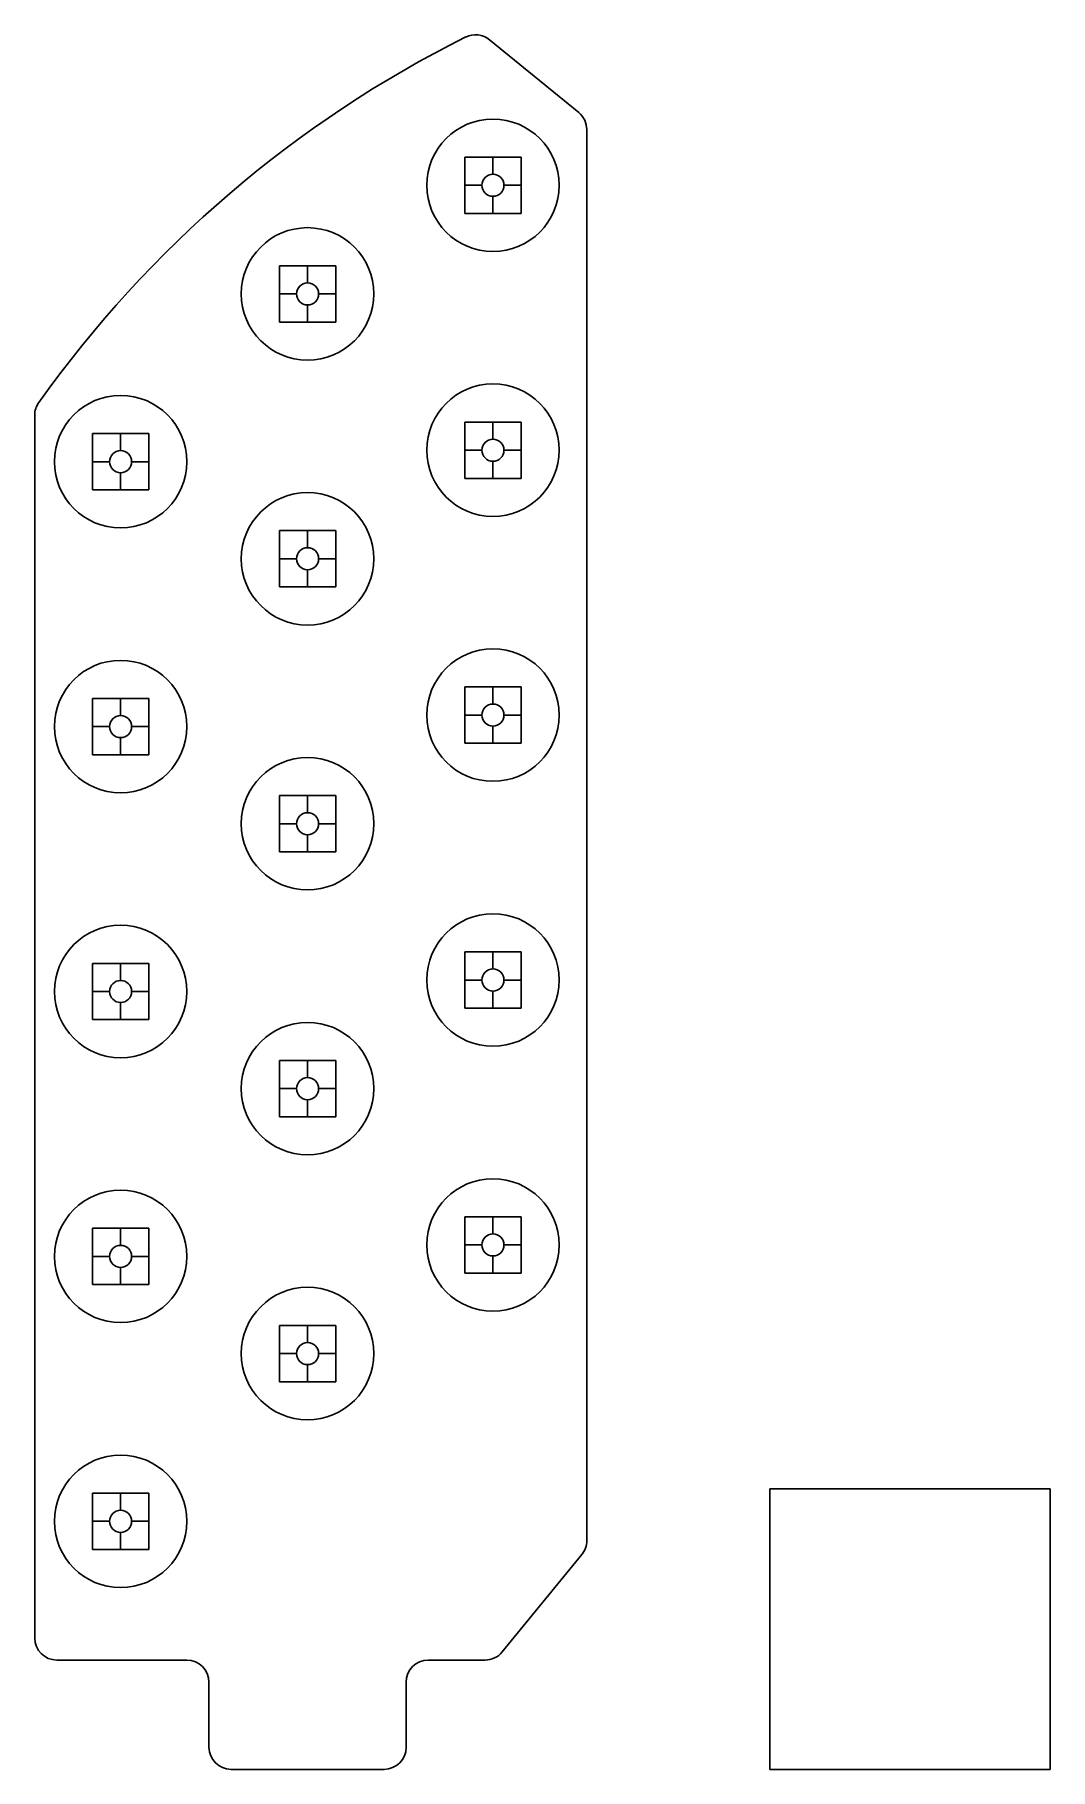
# Model space of a CAD drawing. Extents: x -50 to 42, y -15 to 142.
import ezdxf

# ---------------------------------------------------------------- set-up
doc = ezdxf.new("R2010")
doc.units = 0
doc.layers.add('DEFAULT', color=7, linetype='CONTINUOUS')

msp = doc.modelspace()

# ---------------------------------------------------------------- linework, layer by layer
at = {"layer": 'DEFAULT'}
for p, q in [((-8.81, 141.62), (-0.73, 135.01)), ((0, 133.47), (0, 5.64)), ((-5.95, 130.98), (-11.05, 130.98)), ((-5.95, 130.98), (-11.05, 130.98)), ((-11.05, 130.98), (-11.05, 125.88)), ((-11.05, 130.98), (-11.05, 125.88)), ((-5.95, 130.98), (-11.05, 130.98)), ((-11.05, 130.98), (-11.05, 125.88)), ((-8.5, 129.43), (-8.5, 130.98)), ((-8.5, 129.43), (-8.5, 130.98)), ((-5.95, 125.88), (-5.95, 130.98)), ((-5.95, 125.88), (-5.95, 130.98)), ((-5.95, 125.88), (-5.95, 130.98)), ((-11.05, 128.43), (-9.5, 128.43)), ((-11.05, 128.43), (-9.5, 128.43)), ((-8.5, 125.88), (-8.5, 127.43)), ((-8.5, 125.88), (-8.5, 127.43)), ((-7.5, 128.43), (-5.95, 128.43)), ((-7.5, 128.43), (-5.95, 128.43)), ((-11.05, 125.88), (-5.95, 125.88)), ((-11.05, 125.88), (-5.95, 125.88)), ((-11.05, 125.88), (-5.95, 125.88)), ((-22.74, 121.14), (-27.84, 121.14)), ((-22.74, 121.14), (-27.84, 121.14)), ((-27.84, 121.14), (-27.84, 116.04)), ((-27.84, 121.14), (-27.84, 116.04)), ((-22.74, 121.14), (-27.84, 121.14)), ((-27.84, 121.14), (-27.84, 116.04)), ((-25.29, 119.59), (-25.29, 121.14)), ((-25.29, 119.59), (-25.29, 121.14)), ((-22.74, 116.04), (-22.74, 121.14)), ((-22.74, 116.04), (-22.74, 121.14)), ((-22.74, 116.04), (-22.74, 121.14)), ((-27.84, 118.59), (-26.29, 118.59)), ((-27.84, 118.59), (-26.29, 118.59)), ((-24.29, 118.59), (-22.74, 118.59)), ((-24.29, 118.59), (-22.74, 118.59)), ((-25.29, 116.04), (-25.29, 117.59)), ((-25.29, 116.04), (-25.29, 117.59)), ((-27.84, 116.04), (-22.74, 116.04)), ((-27.84, 116.04), (-22.74, 116.04)), ((-27.84, 116.04), (-22.74, 116.04)), ((-50, -3.18), (-50, 107.59)), ((-5.95, 106.98), (-11.05, 106.98)), ((-5.95, 106.98), (-11.05, 106.98)), ((-11.05, 106.98), (-11.05, 101.88)), ((-11.05, 106.98), (-11.05, 101.88)), ((-5.95, 106.98), (-11.05, 106.98)), ((-11.05, 106.98), (-11.05, 101.88)), ((-8.5, 105.43), (-8.5, 106.98)), ((-8.5, 105.43), (-8.5, 106.98)), ((-5.95, 101.88), (-5.95, 106.98)), ((-5.95, 101.88), (-5.95, 106.98)), ((-5.95, 101.88), (-5.95, 106.98)), ((-39.67, 105.94), (-44.77, 105.94)), ((-39.67, 105.94), (-44.77, 105.94)), ((-44.77, 105.94), (-44.77, 100.84)), ((-44.77, 105.94), (-44.77, 100.84)), ((-39.67, 105.94), (-44.77, 105.94)), ((-44.77, 105.94), (-44.77, 100.84)), ((-42.22, 104.39), (-42.22, 105.94)), ((-42.22, 104.39), (-42.22, 105.94)), ((-39.67, 100.84), (-39.67, 105.94)), ((-39.67, 100.84), (-39.67, 105.94)), ((-39.67, 100.84), (-39.67, 105.94)), ((-11.05, 104.43), (-9.5, 104.43)), ((-11.05, 104.43), (-9.5, 104.43)), ((-7.5, 104.43), (-5.95, 104.43)), ((-7.5, 104.43), (-5.95, 104.43)), ((-44.77, 103.39), (-43.22, 103.39)), ((-44.77, 103.39), (-43.22, 103.39)), ((-42.22, 100.84), (-42.22, 102.39)), ((-42.22, 100.84), (-42.22, 102.39)), ((-41.22, 103.39), (-39.67, 103.39)), ((-41.22, 103.39), (-39.67, 103.39)), ((-8.5, 101.88), (-8.5, 103.43)), ((-8.5, 101.88), (-8.5, 103.43)), ((-44.77, 100.84), (-39.67, 100.84)), ((-44.77, 100.84), (-39.67, 100.84)), ((-44.77, 100.84), (-39.67, 100.84)), ((-11.05, 101.88), (-5.95, 101.88)), ((-11.05, 101.88), (-5.95, 101.88)), ((-11.05, 101.88), (-5.95, 101.88)), ((-22.74, 97.14), (-27.84, 97.14)), ((-22.74, 97.14), (-27.84, 97.14)), ((-27.84, 97.14), (-27.84, 92.04)), ((-27.84, 97.14), (-27.84, 92.04)), ((-22.74, 97.14), (-27.84, 97.14)), ((-27.84, 97.14), (-27.84, 92.04)), ((-25.29, 95.59), (-25.29, 97.14)), ((-25.29, 95.59), (-25.29, 97.14)), ((-22.74, 92.04), (-22.74, 97.14)), ((-22.74, 92.04), (-22.74, 97.14)), ((-22.74, 92.04), (-22.74, 97.14)), ((-27.84, 94.59), (-26.29, 94.59)), ((-27.84, 94.59), (-26.29, 94.59)), ((-24.29, 94.59), (-22.74, 94.59)), ((-24.29, 94.59), (-22.74, 94.59)), ((-25.29, 92.04), (-25.29, 93.59)), ((-25.29, 92.04), (-25.29, 93.59)), ((-27.84, 92.04), (-22.74, 92.04)), ((-27.84, 92.04), (-22.74, 92.04)), ((-27.84, 92.04), (-22.74, 92.04)), ((-39.67, 81.94), (-44.77, 81.94)), ((-39.67, 81.94), (-44.77, 81.94)), ((-44.77, 81.94), (-44.77, 76.84)), ((-44.77, 81.94), (-44.77, 76.84)), ((-39.67, 81.94), (-44.77, 81.94)), ((-44.77, 81.94), (-44.77, 76.84)), ((-42.22, 80.39), (-42.22, 81.94)), ((-42.22, 80.39), (-42.22, 81.94)), ((-39.67, 76.84), (-39.67, 81.94)), ((-39.67, 76.84), (-39.67, 81.94)), ((-39.67, 76.84), (-39.67, 81.94)), ((-5.95, 82.98), (-11.05, 82.98)), ((-5.95, 82.98), (-11.05, 82.98)), ((-11.05, 82.98), (-11.05, 77.88)), ((-11.05, 82.98), (-11.05, 77.88)), ((-5.95, 82.98), (-11.05, 82.98)), ((-11.05, 82.98), (-11.05, 77.88)), ((-8.5, 81.43), (-8.5, 82.98)), ((-8.5, 81.43), (-8.5, 82.98)), ((-5.95, 77.88), (-5.95, 82.98)), ((-5.95, 77.88), (-5.95, 82.98)), ((-5.95, 77.88), (-5.95, 82.98)), ((-11.05, 80.43), (-9.5, 80.43)), ((-11.05, 80.43), (-9.5, 80.43)), ((-7.5, 80.43), (-5.95, 80.43)), ((-7.5, 80.43), (-5.95, 80.43)), ((-44.77, 79.39), (-43.22, 79.39)), ((-44.77, 79.39), (-43.22, 79.39)), ((-41.22, 79.39), (-39.67, 79.39)), ((-41.22, 79.39), (-39.67, 79.39)), ((-8.5, 77.88), (-8.5, 79.43)), ((-8.5, 77.88), (-8.5, 79.43)), ((-42.22, 76.84), (-42.22, 78.39)), ((-42.22, 76.84), (-42.22, 78.39)), ((-11.05, 77.88), (-5.95, 77.88)), ((-11.05, 77.88), (-5.95, 77.88)), ((-11.05, 77.88), (-5.95, 77.88)), ((-44.77, 76.84), (-39.67, 76.84)), ((-44.77, 76.84), (-39.67, 76.84)), ((-44.77, 76.84), (-39.67, 76.84)), ((-22.74, 73.14), (-27.84, 73.14)), ((-22.74, 73.14), (-27.84, 73.14)), ((-27.84, 73.14), (-27.84, 68.04)), ((-27.84, 73.14), (-27.84, 68.04)), ((-22.74, 73.14), (-27.84, 73.14)), ((-27.84, 73.14), (-27.84, 68.04)), ((-25.29, 71.59), (-25.29, 73.14)), ((-25.29, 71.59), (-25.29, 73.14)), ((-22.74, 68.04), (-22.74, 73.14)), ((-22.74, 68.04), (-22.74, 73.14)), ((-22.74, 68.04), (-22.74, 73.14)), ((-27.84, 70.59), (-26.29, 70.59)), ((-27.84, 70.59), (-26.29, 70.59)), ((-25.29, 68.04), (-25.29, 69.59)), ((-25.29, 68.04), (-25.29, 69.59)), ((-24.29, 70.59), (-22.74, 70.59)), ((-24.29, 70.59), (-22.74, 70.59)), ((-27.84, 68.04), (-22.74, 68.04)), ((-27.84, 68.04), (-22.74, 68.04)), ((-27.84, 68.04), (-22.74, 68.04)), ((-5.95, 58.98), (-11.05, 58.98)), ((-5.95, 58.98), (-11.05, 58.98)), ((-11.05, 58.98), (-11.05, 53.88)), ((-11.05, 58.98), (-11.05, 53.88)), ((-5.95, 58.98), (-11.05, 58.98)), ((-11.05, 58.98), (-11.05, 53.88)), ((-8.5, 57.43), (-8.5, 58.98)), ((-8.5, 57.43), (-8.5, 58.98)), ((-5.95, 53.88), (-5.95, 58.98)), ((-5.95, 53.88), (-5.95, 58.98)), ((-5.95, 53.88), (-5.95, 58.98)), ((-39.67, 57.94), (-44.77, 57.94)), ((-39.67, 57.94), (-44.77, 57.94)), ((-44.77, 57.94), (-44.77, 52.84)), ((-44.77, 57.94), (-44.77, 52.84)), ((-39.67, 57.94), (-44.77, 57.94)), ((-44.77, 57.94), (-44.77, 52.84)), ((-42.22, 56.39), (-42.22, 57.94)), ((-42.22, 56.39), (-42.22, 57.94)), ((-39.67, 52.84), (-39.67, 57.94)), ((-39.67, 52.84), (-39.67, 57.94)), ((-39.67, 52.84), (-39.67, 57.94)), ((-44.77, 55.39), (-43.22, 55.39)), ((-44.77, 55.39), (-43.22, 55.39)), ((-41.22, 55.39), (-39.67, 55.39)), ((-41.22, 55.39), (-39.67, 55.39)), ((-11.05, 56.43), (-9.5, 56.43)), ((-11.05, 56.43), (-9.5, 56.43)), ((-8.5, 53.88), (-8.5, 55.43)), ((-8.5, 53.88), (-8.5, 55.43)), ((-7.5, 56.43), (-5.95, 56.43)), ((-7.5, 56.43), (-5.95, 56.43)), ((-42.22, 52.84), (-42.22, 54.39)), ((-42.22, 52.84), (-42.22, 54.39)), ((-11.05, 53.88), (-5.95, 53.88)), ((-11.05, 53.88), (-5.95, 53.88)), ((-11.05, 53.88), (-5.95, 53.88)), ((-44.77, 52.84), (-39.67, 52.84)), ((-44.77, 52.84), (-39.67, 52.84)), ((-44.77, 52.84), (-39.67, 52.84)), ((-22.74, 49.14), (-27.84, 49.14)), ((-22.74, 49.14), (-27.84, 49.14)), ((-27.84, 49.14), (-27.84, 44.04)), ((-27.84, 49.14), (-27.84, 44.04)), ((-22.74, 49.14), (-27.84, 49.14)), ((-27.84, 49.14), (-27.84, 44.04)), ((-25.29, 47.59), (-25.29, 49.14)), ((-25.29, 47.59), (-25.29, 49.14)), ((-22.74, 44.04), (-22.74, 49.14)), ((-22.74, 44.04), (-22.74, 49.14)), ((-22.74, 44.04), (-22.74, 49.14)), ((-27.84, 46.59), (-26.29, 46.59)), ((-27.84, 46.59), (-26.29, 46.59)), ((-25.29, 44.04), (-25.29, 45.59)), ((-25.29, 44.04), (-25.29, 45.59)), ((-24.29, 46.59), (-22.74, 46.59)), ((-24.29, 46.59), (-22.74, 46.59)), ((-27.84, 44.04), (-22.74, 44.04)), ((-27.84, 44.04), (-22.74, 44.04)), ((-27.84, 44.04), (-22.74, 44.04)), ((-5.95, 34.98), (-11.05, 34.98)), ((-5.95, 34.98), (-11.05, 34.98)), ((-11.05, 34.98), (-11.05, 29.88)), ((-11.05, 34.98), (-11.05, 29.88)), ((-5.95, 34.98), (-11.05, 34.98)), ((-11.05, 34.98), (-11.05, 29.88)), ((-8.5, 33.43), (-8.5, 34.98)), ((-8.5, 33.43), (-8.5, 34.98)), ((-5.95, 29.88), (-5.95, 34.98)), ((-5.95, 29.88), (-5.95, 34.98)), ((-5.95, 29.88), (-5.95, 34.98)), ((-39.67, 33.94), (-44.77, 33.94)), ((-39.67, 33.94), (-44.77, 33.94)), ((-44.77, 33.94), (-44.77, 28.84)), ((-44.77, 33.94), (-44.77, 28.84)), ((-39.67, 33.94), (-44.77, 33.94)), ((-44.77, 33.94), (-44.77, 28.84)), ((-42.22, 32.39), (-42.22, 33.94)), ((-42.22, 32.39), (-42.22, 33.94)), ((-39.67, 28.84), (-39.67, 33.94)), ((-39.67, 28.84), (-39.67, 33.94)), ((-39.67, 28.84), (-39.67, 33.94)), ((-11.05, 32.43), (-9.5, 32.43)), ((-11.05, 32.43), (-9.5, 32.43)), ((-7.5, 32.43), (-5.95, 32.43)), ((-7.5, 32.43), (-5.95, 32.43)), ((-44.77, 31.39), (-43.22, 31.39)), ((-44.77, 31.39), (-43.22, 31.39)), ((-42.22, 28.84), (-42.22, 30.39)), ((-42.22, 28.84), (-42.22, 30.39)), ((-41.22, 31.39), (-39.67, 31.39)), ((-41.22, 31.39), (-39.67, 31.39)), ((-11.05, 29.88), (-5.95, 29.88)), ((-11.05, 29.88), (-5.95, 29.88)), ((-11.05, 29.88), (-5.95, 29.88)), ((-8.5, 29.88), (-8.5, 31.43)), ((-8.5, 29.88), (-8.5, 31.43)), ((-44.77, 28.84), (-39.67, 28.84)), ((-44.77, 28.84), (-39.67, 28.84)), ((-44.77, 28.84), (-39.67, 28.84)), ((-22.74, 25.14), (-27.84, 25.14)), ((-22.74, 25.14), (-27.84, 25.14)), ((-27.84, 25.14), (-27.84, 20.04)), ((-27.84, 25.14), (-27.84, 20.04)), ((-22.74, 25.14), (-27.84, 25.14)), ((-27.84, 25.14), (-27.84, 20.04)), ((-25.29, 23.59), (-25.29, 25.14)), ((-25.29, 23.59), (-25.29, 25.14)), ((-22.74, 20.04), (-22.74, 25.14)), ((-22.74, 20.04), (-22.74, 25.14)), ((-22.74, 20.04), (-22.74, 25.14)), ((-27.84, 22.59), (-26.29, 22.59)), ((-27.84, 22.59), (-26.29, 22.59)), ((-24.29, 22.59), (-22.74, 22.59)), ((-24.29, 22.59), (-22.74, 22.59)), ((-25.29, 20.04), (-25.29, 21.59)), ((-25.29, 20.04), (-25.29, 21.59)), ((-27.84, 20.04), (-22.74, 20.04)), ((-27.84, 20.04), (-22.74, 20.04)), ((-27.84, 20.04), (-22.74, 20.04)), ((-39.67, 9.94), (-44.77, 9.94)), ((-39.67, 9.94), (-44.77, 9.94)), ((-44.77, 9.94), (-44.77, 4.84)), ((-44.77, 9.94), (-44.77, 4.84)), ((-39.67, 9.94), (-44.77, 9.94)), ((-44.77, 9.94), (-44.77, 4.84)), ((-42.22, 8.39), (-42.22, 9.94)), ((-42.22, 8.39), (-42.22, 9.94)), ((-39.67, 4.84), (-39.67, 9.94)), ((-39.67, 4.84), (-39.67, 9.94)), ((-39.67, 4.84), (-39.67, 9.94)), ((41.98, 10.32), (16.58, 10.32)), ((16.58, 10.32), (16.58, -15.08)), ((41.98, -15.08), (41.98, 10.32)), ((-44.77, 7.39), (-43.22, 7.39)), ((-44.77, 7.39), (-43.22, 7.39)), ((-42.22, 4.84), (-42.22, 6.39)), ((-42.22, 4.84), (-42.22, 6.39)), ((-41.22, 7.39), (-39.67, 7.39)), ((-41.22, 7.39), (-39.67, 7.39)), ((-44.77, 4.84), (-39.67, 4.84)), ((-44.77, 4.84), (-39.67, 4.84)), ((-44.77, 4.84), (-39.67, 4.84)), ((-0.45, 4.37), (-7.66, -4.44)), ((-36.22, -5.18), (-48, -5.18)), ((-9.21, -5.18), (-14.36, -5.18)), ((-34.22, -13.08), (-34.22, -7.18)), ((-16.36, -7.18), (-16.36, -13.08)), ((-18.36, -15.08), (-32.22, -15.08)), ((16.58, -15.08), (41.98, -15.08))]:
    msp.add_line(p, q, dxfattribs=at)
for centre, radius in [((-8.5, 128.43), 6), ((-8.5, 128.43), 6), ((-8.5, 128.43), 1), ((-8.5, 128.43), 1), ((-8.5, 128.43), 1), ((-25.29, 118.59), 6), ((-25.29, 118.59), 6), ((-25.29, 118.59), 1), ((-25.29, 118.59), 1), ((-25.29, 118.59), 1), ((-8.5, 104.43), 6), ((-8.5, 104.43), 6), ((-42.22, 103.39), 6), ((-42.22, 103.39), 6), ((-8.5, 104.43), 1), ((-8.5, 104.43), 1), ((-8.5, 104.43), 1), ((-42.22, 103.39), 1), ((-42.22, 103.39), 1), ((-42.22, 103.39), 1), ((-25.29, 94.59), 6), ((-25.29, 94.59), 6), ((-25.29, 94.59), 1), ((-25.29, 94.59), 1), ((-25.29, 94.59), 1), ((-42.22, 79.39), 6), ((-42.22, 79.39), 6), ((-8.5, 80.43), 6), ((-8.5, 80.43), 6), ((-42.22, 79.39), 1), ((-42.22, 79.39), 1), ((-42.22, 79.39), 1), ((-8.5, 80.43), 1), ((-8.5, 80.43), 1), ((-8.5, 80.43), 1), ((-25.29, 70.59), 6), ((-25.29, 70.59), 6), ((-25.29, 70.59), 1), ((-25.29, 70.59), 1), ((-25.29, 70.59), 1), ((-42.22, 55.39), 6), ((-42.22, 55.39), 6), ((-8.5, 56.43), 6), ((-8.5, 56.43), 6), ((-8.5, 56.43), 1), ((-8.5, 56.43), 1), ((-8.5, 56.43), 1), ((-42.22, 55.39), 1), ((-42.22, 55.39), 1), ((-42.22, 55.39), 1), ((-25.29, 46.59), 6), ((-25.29, 46.59), 6), ((-25.29, 46.59), 1), ((-25.29, 46.59), 1), ((-25.29, 46.59), 1), ((-8.5, 32.43), 6), ((-8.5, 32.43), 6), ((-42.22, 31.39), 6), ((-42.22, 31.39), 6), ((-8.5, 32.43), 1), ((-8.5, 32.43), 1), ((-8.5, 32.43), 1), ((-42.22, 31.39), 1), ((-42.22, 31.39), 1), ((-42.22, 31.39), 1), ((-25.29, 22.59), 6), ((-25.29, 22.59), 6), ((-25.29, 22.59), 1), ((-25.29, 22.59), 1), ((-25.29, 22.59), 1), ((-42.22, 7.39), 6), ((-42.22, 7.39), 6), ((-42.22, 7.39), 1), ((-42.22, 7.39), 1), ((-42.22, 7.39), 1)]:
    msp.add_circle(centre, radius, dxfattribs=at)
for centre, radius, start, end in [((35.97, 47.94), 105, 116.5513, 144.6106), ((-10.07, 140.07), 2, 50.7106, 116.5513), ((-2, 133.47), 2, 0, 50.7106), ((-48, 107.59), 2, 144.6106, 180), ((-2, 5.64), 2, 320.7106, 360), ((-48, -3.18), 2, 180, 270), ((-9.21, -3.18), 2, 270, 320.7106), ((-36.22, -7.18), 2, 0, 90), ((-14.36, -7.18), 2, 90, 180), ((-32.22, -13.08), 2, 180, 270), ((-18.36, -13.08), 2, 270, 0)]:
    msp.add_arc(centre, radius, start, end, dxfattribs=at)

doc.saveas('drawing.dxf')
